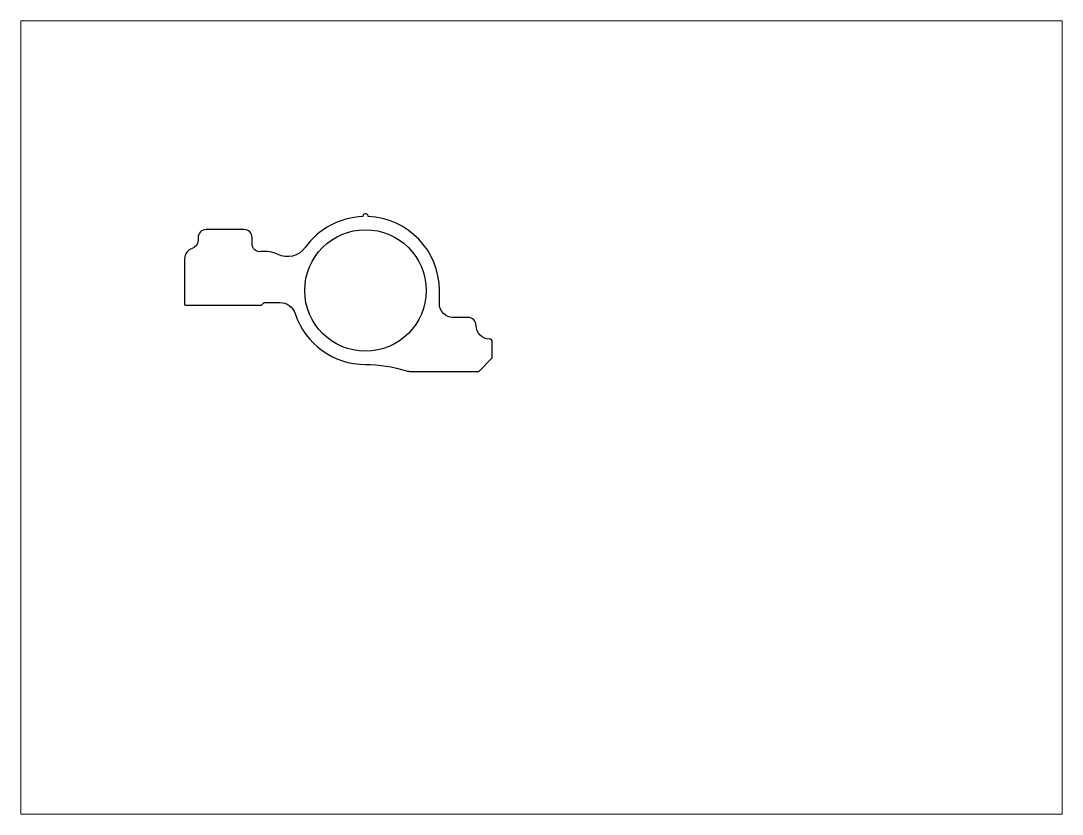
# Paper-space layout 'Layout1' of a CAD drawing. Extents: x 27 to 240, y 20 to 183.
# The model-space entities are those that its viewports show. They can reach past a viewport. Long polylines and large blocks are cut down to what shows.
import ezdxf

# ---------------------------------------------------------------- set-up
doc = ezdxf.new("R2010")
doc.units = 0
doc.header["$LTSCALE"] = 15
doc.layers.get('0').update_dxf_attribs({"linetype": 'CONTINUOUS'})

msp = doc.modelspace()

# ---------------------------------------------------------------- linework, layer by layer
at = {"ltscale": 0.05}
msp.add_lwpolyline([(152.69, 177.36, 0.403563), (126.29, 204.74, 1.018418), (124.29, 204.74, 0.23318), (102.95, 193.23, -0.372654), (92.78, 190.75, 0.157036), (86.73, 191.74, -0.458575), (83.29, 194.71), (83.29, 196.91, 0.414214), (80.29, 199.91), (66.29, 199.91, 0.414214), (63.29, 196.91), (63.29, 195.82, -0.331679), (61.14, 192.95, 0.331679), (58.29, 189.11), (58.29, 172.21, 0.414214), (58.59, 171.91), (86.79, 171.91), (87.79, 172.91), (93.56, 172.91, -0.323798), (99.26, 168.78, 0.323798), (125.29, 149.96, -0.07733), (140.48, 147.59, 0.07733), (142, 147.36), (167.29, 147.36), (172.29, 152.36), (172.29, 158.35, 0.414214), (171.29, 159.35, -0.414323), (166.29, 164.35, 0.414323), (163.29, 167.36), (157.69, 167.36, -0.414214), (152.69, 172.36), (152.69, 177.36)], format="xyb", dxfattribs=at)
msp.add_circle((125.29, 177.36), 22.5, dxfattribs=at)

psp = doc.layouts.get("Layout1")

# ---------------------------------------------------------------- viewports
at = {"layer": '0', "color": 0, "linetype": 'BYBLOCK', "ltscale": 0.05}
psp.add_viewport(center=(133.35, 101.6), size=(213.36, 162.56), view_center_point=(190.51, 130.3), view_height=293.8955, dxfattribs=at)

doc.saveas('drawing.dxf')
